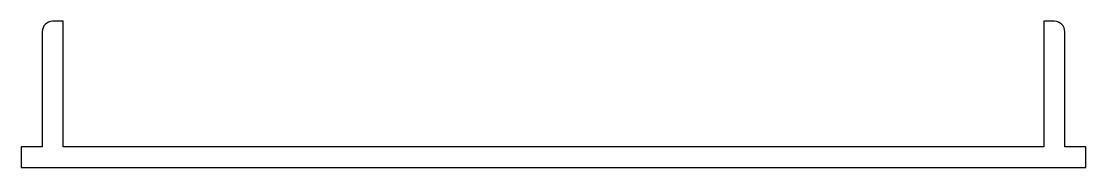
# Model space of a CAD drawing. Extents: x 471 to 624, y 442 to 463.
import ezdxf

# ---------------------------------------------------------------- set-up
doc = ezdxf.new("R2010")
doc.units = 0
doc.layers.add('2', color=74, linetype='CONTINUOUS')

msp = doc.modelspace()

# ---------------------------------------------------------------- linework, layer by layer
at = {"layer": '2', "color": 7}
msp.add_lwpolyline([(620.74, 445.08), (620.74, 461.58, 0.414214), (619.24, 463.08), (617.74, 463.08), (617.74, 445.08), (476.74, 445.08), (476.74, 463.08), (475.24, 463.08, 0.414195), (473.74, 461.58), (473.74, 445.08), (470.74, 445.08), (470.74, 442.08), (623.74, 442.08), (623.74, 445.08)], format="xyb", close=True, dxfattribs=at)

doc.saveas('drawing.dxf')
